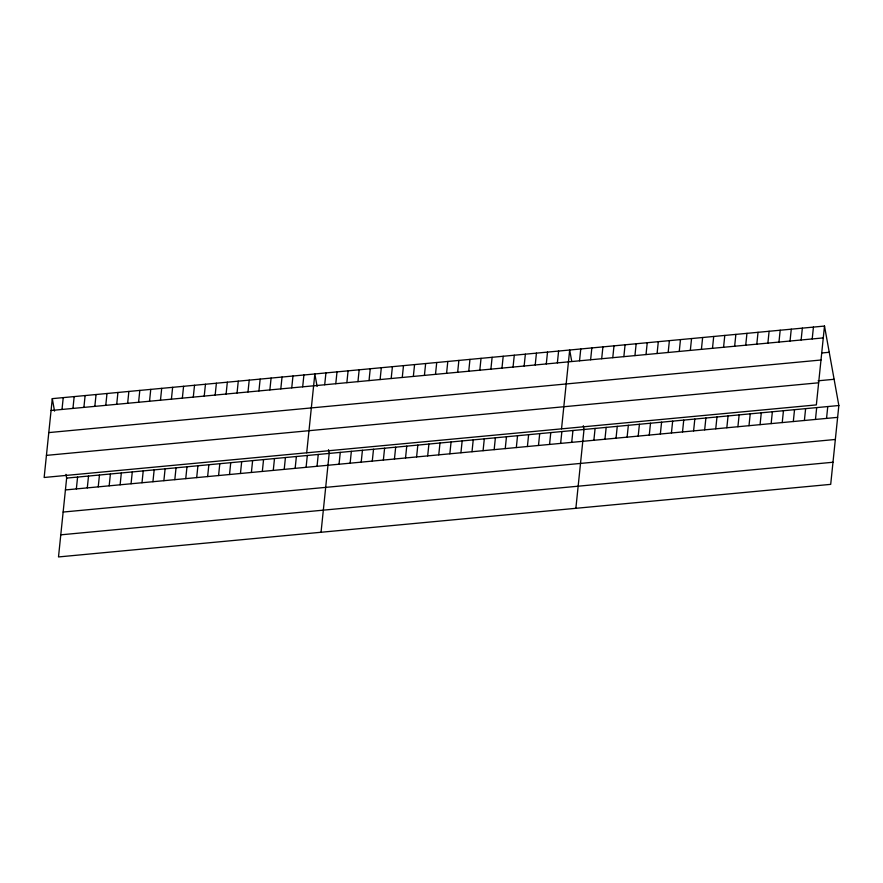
<?xml version="1.0" encoding="UTF-8"?>
<svg xmlns="http://www.w3.org/2000/svg" width="883" height="883" viewBox="0 0 883 883"><rect width="100%" height="100%" fill="white"/><g stroke="black" fill="none" stroke-linecap="round" stroke-linejoin="round"><path stroke-width="1.32" d="M52.296 398.641L44.15 477.482L816.356 404.9L824.501 326.059L52.296 398.641L54.547 411.125M62.009 409.447L63.234 397.615M72.958 408.421L74.172 396.577M65.96 474.359L66.644 478.1L58.499 556.941L830.704 484.359L838.85 405.518L824.501 326.059M83.896 407.394L85.121 395.551M76.357 488.917L77.583 477.074M94.834 406.368L96.059 394.524M87.296 487.891L88.521 476.047M105.772 405.341L106.998 393.498M98.234 486.853L99.459 475.021M116.711 404.315L117.936 392.471M109.172 485.827L110.397 473.983M127.649 403.277L128.874 391.445M120.121 484.8L121.335 472.957M138.587 402.251L139.812 390.407M131.059 483.774L132.284 471.93M149.536 401.224L150.75 389.381M141.997 482.747L143.223 470.904M160.474 400.198L161.699 388.354M152.936 481.721L154.161 469.877M171.412 399.171L172.638 387.328M163.874 480.683L165.099 468.851M182.351 398.145L183.576 386.301M174.812 479.657L176.037 467.813M193.289 397.107L194.514 385.275M185.75 478.63L186.975 466.787M204.227 396.081L205.452 384.237M196.688 477.604L197.913 465.76M215.165 395.054L216.39 383.211M207.637 476.577L208.852 464.734M226.103 394.028L227.328 382.184M218.576 475.551L219.801 463.707M237.052 393.001L238.267 381.158M229.514 474.513L230.739 462.681M247.991 391.975L249.216 380.131M240.452 473.487L241.677 461.643M258.929 390.948L260.154 379.105M251.39 472.46L252.615 460.617M269.867 389.911L271.092 378.079M262.328 471.434L263.553 459.59M280.805 388.884L282.03 377.041M273.266 470.407L274.492 458.564M291.743 387.858L292.968 376.015M284.216 469.381L285.43 457.537M302.681 386.831L303.907 374.988M295.154 468.343L296.379 456.511M306.699 452.802L314.845 373.962L317.107 386.445M306.092 467.317L307.317 455.473M324.701 384.756L325.926 372.924M317.03 466.29L318.255 454.447M335.783 383.719L337.008 371.875M321.048 532.261L329.193 453.421L328.52 449.679M346.864 382.681L348.09 370.838M339.05 464.226L340.275 452.383M357.946 381.633L359.171 369.789M350.132 463.178L351.357 451.334M369.028 380.595L370.242 368.752M361.202 462.14L362.427 450.297M380.098 379.558L381.324 367.714M372.284 461.103L373.509 449.259M391.18 378.509L392.405 366.666M383.365 460.054L384.591 448.211M402.262 377.471L403.487 365.628M394.447 459.017L395.672 447.173M413.343 376.434L414.569 364.591M405.529 457.979L406.754 446.136M424.425 375.385L425.639 363.542M416.599 456.93L417.825 445.087M435.496 374.348L436.721 362.505M427.681 455.893L428.906 444.05M446.577 373.31L447.802 361.467M438.763 454.855L439.988 443.012M457.659 372.262L458.884 360.419M449.844 453.807L451.07 441.964M468.741 371.224L469.966 359.381M460.926 452.769L462.151 440.926M479.822 370.176L481.036 358.343M472.008 451.721L473.222 439.889M490.893 369.138L492.118 357.295M483.078 450.683L484.303 438.84M501.974 368.101L503.2 356.257M494.16 449.646L495.385 437.802M513.056 367.052L514.281 355.22M505.242 448.597L506.467 436.765M524.138 366.015L525.363 354.171M516.323 447.56L517.548 435.716M535.219 364.977L536.434 353.134M527.405 446.522L528.619 434.679M546.29 363.928L547.515 352.096M538.475 445.474L539.701 433.641M557.372 362.891L558.597 351.048M549.557 444.436L550.782 432.593M561.533 428.851L569.678 350.01L571.709 361.246M560.639 443.398L561.864 431.555M579.535 360.805L580.76 348.962M571.72 442.35L572.946 430.507M590.617 359.767L591.842 347.924M575.871 508.31L584.016 429.469L583.343 425.727M601.687 358.73L602.912 346.887M593.873 440.275L595.098 428.432M612.769 357.681L613.994 345.838M604.954 439.226L606.18 427.383M623.851 356.644L625.076 344.8M616.036 438.189L617.261 426.346M634.932 355.606L636.157 343.763M627.118 437.151L628.343 425.308M646.014 354.558L647.239 342.714M638.199 436.103L639.413 424.259M657.084 353.52L658.31 341.677M649.27 435.065L650.495 423.222M668.166 352.483L669.391 340.639M660.352 434.017L661.577 422.184M679.248 351.434L680.473 339.591M671.433 432.979L672.658 421.136M690.329 350.396L691.555 338.553M682.515 431.942L683.74 420.098M701.411 349.348L702.636 337.516M693.596 430.893L694.822 419.061M712.493 348.31L713.707 336.467M704.667 429.855L705.892 418.012M723.563 347.273L724.788 335.43M715.749 428.818L716.974 416.975M734.645 346.224L735.87 334.392M726.83 427.769L728.056 415.937M745.727 345.187L746.952 333.344M737.912 426.732L739.137 414.889M756.808 344.149L758.033 332.306M748.994 425.694L750.219 413.851M767.89 343.101L769.104 331.268M760.064 424.646L761.289 412.803M778.961 342.063L780.186 330.22M771.146 423.608L772.371 411.765M790.042 341.026L791.267 329.182M782.228 422.571L783.453 410.727M801.124 339.977L802.349 328.134M793.309 421.522L794.534 409.679M812.205 338.94L813.431 327.096M804.391 420.485L805.616 408.641M815.473 419.447L816.687 407.604M826.543 418.399L827.768 406.555M51.071 410.485L823.287 337.902M821.852 352.968L829.236 352.284M48.786 432.593L821.002 360.01M818.111 380.805L834.115 379.293M46.435 455.374L818.64 382.792M66.644 478.1L838.85 405.518M65.419 489.944L837.625 417.361M63.135 512.052L835.34 439.469M60.784 534.833L832.989 462.25"/></g></svg>
